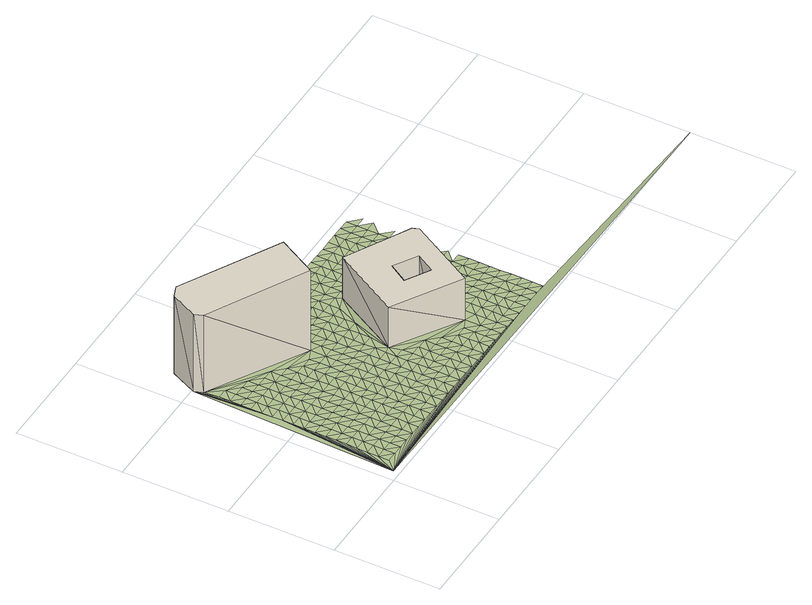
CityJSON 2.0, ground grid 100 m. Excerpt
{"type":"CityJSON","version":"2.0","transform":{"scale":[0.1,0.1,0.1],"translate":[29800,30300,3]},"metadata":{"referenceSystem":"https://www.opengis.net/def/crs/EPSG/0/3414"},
"CityObjects":{
"building1":{"type":"Building","attributes":{"height":84.47,"height_source":"onemap","building_archetype":"mixed_development","building_levels":"5","addr_housenumber":"3","addr_street":"Coleman Street","addr_postcode":"179804","gross_floor_area":51487,"built_year":"1990","onemap_storeys":28,"onemap_name":"PENINSULA.EXCELSIOR HOTEL"},"geometry":[{"type":"Solid","lod":"1","boundaries":[[[[0,1,2,3,4,5,6]],[[7,8,9,10,11,12,13]],[[6,5,8]],[[6,8,7]],[[5,4,9]],[[5,9,8]],[[4,3,10]],[[4,10,9]],[[3,2,11]],[[3,11,10]],[[2,1,12]],[[2,12,11]],[[1,0,13]],[[1,13,12]],[[0,6,7]],[[0,7,13]]]]}]},
"building2":{"type":"Building","attributes":{"height":84.43,"height_source":"onemap","building_archetype":"mixed_development","building_levels":"22","addr_housenumber":"3","addr_street":"Coleman Street","addr_postcode":"179804","gross_floor_area":51487,"built_year":"1990","onemap_storeys":28,"onemap_name":"PENINSULA SHOPPING COMPLEX"},"geometry":[{"type":"Solid","lod":"1","boundaries":[[[[14,15,16,17]],[[18,19,20,21]],[[17,16,19]],[[17,19,18]],[[16,15,20]],[[16,20,19]],[[15,14,21]],[[15,21,20]],[[14,17,18]],[[14,18,21]]]]}]},
"building3":{"type":"Building","attributes":{"height":43.7,"height_source":"onemap","building_archetype":"mixed_development","building_levels":"0","addr_housenumber":"None","addr_street":"None","addr_postcode":"None","gross_floor_area":41158,"built_year":"2008","onemap_storeys":15,"onemap_name":"THE ADELPHI"},"geometry":[{"type":"Solid","lod":"1","boundaries":[[[[22,23,24,25,26,27,28],[29,30,31,32]],[[33,34,35,36,37,38,39],[40,41,42,43]],[[28,27,34]],[[28,34,33]],[[27,26,35]],[[27,35,34]],[[26,25,36]],[[26,36,35]],[[25,24,37]],[[25,37,36]],[[24,23,38]],[[24,38,37]],[[23,22,39]],[[23,39,38]],[[22,28,33]],[[22,33,39]],[[32,31,41]],[[32,41,40]],[[31,30,42]],[[31,42,41]],[[30,29,43]],[[30,43,42]],[[29,32,40]],[[29,40,43]]]]}]},
"terrain1":{"type":"TINRelief","geometry":[{"type":"CompositeSurface","lod":"1","boundaries":[[[44,45,46]],[[44,46,47]],[[45,44,48]],[[47,49,44]],[[44,49,50]],[[48,46,45]],[[50,51,44]],[[44,52,48]],[[51,53,44]],[[47,46,54]],[[53,55,44]],[[46,48,56]],[[55,57,44]],[[46,56,54]],[[58,49,47]],[[59,52,44]],[[44,57,60]],[[47,54,58]],[[61,50,49]],[[52,56,48]],[[62,44,60]],[[50,61,51]],[[49,58,61]],[[63,54,56]],[[64,56,52]],[[44,65,59]],[[66,53,51]],[[54,63,58]],[[51,61,66]],[[56,64,63]],[[62,5,44]],[[67,55,53]],[[53,66,67]],[[61,58,68]],[[52,59,64]],[[63,69,58]],[[70,57,55]],[[71,65,44]],[[68,66,61]],[[55,67,70]],[[58,69,68]],[[72,63,64]],[[59,72,64]],[[60,57,73]],[[57,70,74]],[[67,66,75]],[[76,69,63]],[[77,66,68]],[[57,74,73]],[[63,72,76]],[[78,62,60]],[[67,75,70]],[[71,44,79]],[[75,66,77]],[[80,68,69]],[[59,65,72]],[[60,73,78]],[[69,76,81]],[[82,83,62]],[[84,74,70]],[[68,80,77]],[[84,70,75]],[[69,81,80]],[[72,85,76]],[[62,83,5]],[[62,78,82]],[[86,87,83]],[[85,72,65]],[[88,79,44]],[[74,89,73]],[[77,90,75]],[[83,87,5]],[[91,74,84]],[[81,76,92]],[[83,82,86]],[[80,90,77]],[[93,87,94]],[[73,89,78]],[[93,5,87]],[[74,91,89]],[[92,76,85]],[[95,84,75]],[[93,94,96]],[[93,96,5]],[[87,86,94]],[[90,95,75]],[[80,81,97]],[[98,81,92]],[[82,78,99]],[[91,84,100]],[[101,85,65]],[[96,102,5]],[[89,103,78]],[[44,104,88]],[[105,102,96]],[[97,90,80]],[[95,100,84]],[[81,98,97]],[[82,99,86]],[[106,5,102]],[[96,94,105]],[[78,103,99]],[[65,71,101]],[[107,92,85]],[[89,91,108]],[[109,95,90]],[[106,6,5]],[[100,110,91]],[[111,106,102]],[[92,107,98]],[[105,112,102]],[[90,97,109]],[[85,101,107]],[[86,113,94]],[[99,114,86]],[[91,110,108]],[[6,106,111]],[[115,103,89]],[[116,100,95]],[[117,104,44]],[[102,112,111]],[[113,105,94]],[[86,114,113]],[[116,95,109]],[[97,98,118]],[[71,79,101]],[[89,108,115]],[[107,119,98]],[[120,99,103]],[[121,110,100]],[[122,112,105]],[[97,118,109]],[[100,116,121]],[[98,119,118]],[[105,113,122]],[[103,115,120]],[[123,114,99]],[[107,101,124]],[[79,125,101]],[[117,44,126]],[[112,127,111]],[[128,108,110]],[[110,121,129]],[[116,109,130]],[[124,119,107]],[[112,122,127]],[[99,120,123]],[[118,131,109]],[[101,125,124]],[[111,132,6]],[[133,113,114]],[[108,128,115]],[[110,129,128]],[[116,130,121]],[[130,109,131]],[[113,133,122]],[[114,123,133]],[[115,134,120]],[[135,118,119]],[[136,119,124]],[[129,121,137]],[[138,125,79]],[[128,134,115]],[[139,126,44]],[[111,127,132]],[[122,140,127]],[[137,121,130]],[[119,136,135]],[[120,141,123]],[[142,131,118]],[[133,140,122]],[[79,88,138]],[[129,143,128]],[[144,124,125]],[[134,141,120]],[[143,129,137]],[[118,135,142]],[[145,130,131]],[[124,144,136]],[[140,132,127]],[[125,138,144]],[[123,146,133]],[[147,134,128]],[[141,148,123]],[[139,44,149]],[[150,6,132]],[[128,143,147]],[[145,131,142]],[[146,140,133]],[[151,137,130]],[[136,152,135]],[[123,148,146]],[[153,141,134]],[[88,104,138]],[[136,144,152]],[[153,134,147]],[[130,145,151]],[[154,132,140]],[[143,137,155]],[[142,135,156]],[[157,148,141]],[[138,158,144]],[[154,140,146]],[[152,156,135]],[[143,155,147]],[[141,153,157]],[[151,155,137]],[[158,138,104]],[[159,149,44]],[[145,142,160]],[[148,161,146]],[[152,144,162]],[[156,160,142]],[[161,148,157]],[[162,144,158]],[[153,147,163]],[[151,145,164]],[[155,165,147]],[[154,150,132]],[[160,164,145]],[[150,154,146]],[[153,163,157]],[[156,152,166]],[[161,167,146]],[[163,147,165]],[[168,152,162]],[[169,158,104]],[[159,44,170]],[[171,155,151]],[[150,146,167]],[[164,172,151]],[[152,168,166]],[[173,160,156]],[[104,117,169]],[[161,157,174]],[[175,162,158]],[[163,176,157]],[[151,172,171]],[[177,165,155]],[[156,166,173]],[[0,6,150]],[[174,167,161]],[[178,164,160]],[[162,175,168]],[[174,157,176]],[[158,169,175]],[[155,171,177]],[[179,163,165]],[[180,170,44]],[[160,173,178]],[[150,167,181]],[[182,172,164]],[[168,183,166]],[[117,126,169]],[[181,167,174]],[[179,165,177]],[[175,184,168]],[[185,176,163]],[[164,178,182]],[[171,172,186]],[[166,183,173]],[[168,184,183]],[[163,179,185]],[[187,174,176]],[[171,186,177]],[[175,169,188]],[[172,182,186]],[[126,189,169]],[[44,190,180]],[[174,187,181]],[[178,173,191]],[[188,184,175]],[[187,176,185]],[[183,192,173]],[[169,189,188]],[[177,193,179]],[[178,191,182]],[[186,193,177]],[[173,192,191]],[[179,194,185]],[[183,184,195]],[[196,184,188]],[[197,189,126]],[[193,194,179]],[[198,190,44]],[[181,0,150]],[[199,186,182]],[[191,200,182]],[[184,196,195]],[[181,187,201]],[[185,202,187]],[[203,192,183]],[[126,139,197]],[[186,199,193]],[[204,188,189]],[[194,202,185]],[[182,200,199]],[[183,195,203]],[[205,191,192]],[[188,204,196]],[[189,197,204]],[[206,194,193]],[[202,201,187]],[[198,44,207]],[[193,199,206]],[[192,203,205]],[[208,200,191]],[[181,201,0]],[[195,196,209]],[[139,149,197]],[[204,210,196]],[[202,194,211]],[[206,212,194]],[[191,205,208]],[[199,200,213]],[[195,209,203]],[[196,210,209]],[[202,211,201]],[[197,214,204]],[[194,212,211]],[[213,206,199]],[[213,200,208]],[[214,197,149]],[[215,207,44]],[[203,216,205]],[[210,204,217]],[[209,216,203]],[[218,212,206]],[[217,204,214]],[[0,201,211]],[[205,219,208]],[[206,213,218]],[[216,219,205]],[[212,220,211]],[[209,210,221]],[[222,210,217]],[[223,214,149]],[[212,218,220]],[[215,44,224]],[[213,208,225]],[[219,226,208]],[[210,222,221]],[[227,216,209]],[[149,159,223]],[[213,225,218]],[[228,217,214]],[[220,229,211]],[[208,226,225]],[[211,230,0]],[[209,221,227]],[[219,216,231]],[[217,228,222]],[[229,230,211]],[[214,223,228]],[[218,232,220]],[[224,44,233]],[[225,232,218]],[[216,227,231]],[[234,226,219]],[[230,235,0]],[[229,220,236]],[[237,221,222]],[[159,170,223]],[[228,238,222]],[[232,236,220]],[[219,231,234]],[[239,225,226]],[[221,237,227]],[[222,238,237]],[[229,240,230]],[[225,239,232]],[[228,223,241]],[[236,240,229]],[[239,226,234]],[[170,242,223]],[[243,233,44]],[[227,244,231]],[[235,230,245]],[[241,238,228]],[[235,246,0]],[[227,237,244]],[[223,242,241]],[[247,236,232]],[[240,245,230]],[[231,23,234]],[[248,2,249]],[[232,239,247]],[[250,231,244]],[[234,23,239]],[[238,251,237]],[[23,231,250]],[[235,245,252]],[[253,238,241]],[[254,240,236]],[[255,242,170]],[[247,256,236]],[[243,44,257]],[[235,252,258]],[[238,253,251]],[[0,246,1]],[[259,244,237]],[[236,256,254]],[[170,180,255]],[[260,245,240]],[[261,241,242]],[[246,235,258]],[[262,247,239]],[[244,259,250]],[[239,23,262]],[[259,237,251]],[[241,261,253]],[[240,254,260]],[[242,255,261]],[[263,249,2]],[[252,245,264]],[[265,256,247]],[[266,257,44]],[[258,252,264]],[[253,267,251]],[[250,268,23]],[[264,245,260]],[[180,190,255]],[[247,262,265]],[[261,267,253]],[[254,256,269]],[[268,250,259]],[[258,270,246]],[[263,2,271]],[[254,269,260]],[[259,251,268]],[[255,272,261]],[[264,270,258]],[[256,265,269]],[[273,251,267]],[[271,2,1]],[[272,255,190]],[[262,23,274]],[[275,263,271]],[[268,251,273]],[[261,276,267]],[[270,277,246]],[[1,246,278]],[[264,260,279]],[[269,280,260]],[[276,261,272]],[[277,278,246]],[[279,270,264]],[[262,274,265]],[[267,281,273]],[[279,260,280]],[[282,271,1]],[[281,267,276]],[[271,282,275]],[[274,269,265]],[[283,272,190]],[[278,282,1]],[[284,277,270]],[[273,285,268]],[[270,279,284]],[[285,273,281]],[[190,198,283]],[[286,280,269]],[[276,272,287]],[[288,278,277]],[[289,275,282]],[[24,23,268]],[[288,277,284]],[[269,274,286]],[[272,283,287]],[[279,280,290]],[[291,281,276]],[[292,282,278]],[[279,290,284]],[[281,291,285]],[[278,288,292]],[[290,280,286]],[[276,287,291]],[[198,207,283]],[[23,22,274]],[[282,293,289]],[[282,292,293]],[[288,284,294]],[[290,295,284]],[[296,287,283]],[[207,297,283]],[[285,24,268]],[[288,294,292]],[[274,298,286]],[[294,284,295]],[[291,299,285]],[[287,296,291]],[[283,297,296]],[[298,290,286]],[[293,292,300]],[[300,292,294]],[[301,289,293]],[[302,295,290]],[[207,215,297]],[[296,299,291]],[[290,298,302]],[[24,285,299]],[[303,294,295]],[[304,296,297]],[[274,22,298]],[[215,304,297]],[[293,300,301]],[[294,303,300]],[[303,295,302]],[[305,299,296]],[[296,304,305]],[[300,303,306]],[[298,307,302]],[[304,215,224]],[[306,301,300]],[[24,299,305]],[[302,307,303]],[[308,29,32]],[[305,304,309]],[[308,32,31]],[[298,22,307]],[[304,224,309]],[[310,306,303]],[[303,307,310]],[[24,305,311]],[[309,312,305]],[[313,301,306]],[[306,310,314]],[[312,311,305]],[[233,309,224]],[[306,314,313]],[[307,22,315]],[[315,310,307]],[[316,24,311]],[[315,22,28]],[[313,317,301]],[[308,30,29]],[[318,312,309]],[[319,309,233]],[[30,308,31]],[[310,320,314]],[[315,321,310]],[[309,319,318]],[[322,311,312]],[[320,313,314]],[[310,321,320]],[[323,24,316]],[[324,315,28]],[[312,318,322]],[[325,316,311]],[[233,243,319]],[[326,317,313]],[[315,324,321]],[[326,313,320]],[[311,322,325]],[[318,319,327]],[[243,328,319]],[[28,329,324]],[[330,320,321]],[[331,317,326]],[[316,325,332]],[[318,327,322]],[[324,330,321]],[[319,328,327]],[[316,332,323]],[[333,326,320]],[[330,334,320]],[[322,335,325]],[[257,328,243]],[[327,336,322]],[[326,333,331]],[[333,320,334]],[[332,325,335]],[[329,28,27]],[[322,336,335]],[[323,25,24]],[[337,330,324]],[[338,324,329]],[[339,327,328]],[[340,328,257]],[[323,332,341]],[[333,342,331]],[[337,324,338]],[[343,334,330]],[[335,341,332]],[[328,340,339]],[[344,336,327]],[[330,337,343]],[[333,334,345]],[[341,346,323]],[[327,339,344]],[[347,338,329]],[[336,348,335]],[[257,266,340]],[[345,342,333]],[[343,345,334]],[[346,349,323]],[[338,347,337]],[[341,335,348]],[[329,350,347]],[[336,344,348]],[[340,351,339]],[[352,350,329]],[[353,266,44]],[[351,340,266]],[[337,354,343]],[[341,355,346]],[[356,342,345]],[[352,329,27]],[[344,339,357]],[[347,354,337]],[[348,355,341]],[[25,323,349]],[[351,357,339]],[[349,346,358]],[[359,345,343]],[[344,360,348]],[[354,361,343]],[[355,358,346]],[[350,362,347]],[[363,351,266]],[[364,350,352]],[[357,360,344]],[[345,359,356]],[[359,343,361]],[[365,355,348]],[[350,364,362]],[[358,366,349]],[[367,354,347]],[[368,357,351]],[[360,365,348]],[[352,27,369]],[[349,366,370]],[[351,363,368]],[[358,355,371]],[[359,372,356]],[[347,362,367]],[[370,25,349]],[[27,26,369]],[[373,361,354]],[[364,352,374]],[[365,371,355]],[[360,357,375]],[[369,374,352]],[[357,368,376]],[[377,366,358]],[[354,367,373]],[[359,361,378]],[[362,364,379]],[[365,360,375]],[[371,377,358]],[[357,376,375]],[[363,380,368]],[[364,374,379]],[[370,381,25]],[[359,378,372]],[[370,366,382]],[[378,361,373]],[[26,25,383]],[[365,384,371]],[[385,369,26]],[[377,382,366]],[[381,383,25]],[[367,362,386]],[[385,374,369]],[[387,376,368]],[[388,362,379]],[[375,384,365]],[[389,381,370]],[[387,368,380]],[[383,385,26]],[[367,386,373]],[[377,371,390]],[[391,372,378]],[[362,388,386]],[[382,389,370]],[[376,392,375]],[[384,390,371]],[[379,374,393]],[[383,381,394]],[[385,395,374]],[[392,376,387]],[[389,394,381]],[[378,373,396]],[[379,393,388]],[[382,377,397]],[[398,384,375]],[[386,399,373]],[[395,393,374]],[[390,400,377]],[[401,385,383]],[[392,398,375]],[[391,378,396]],[[382,397,389]],[[396,373,399]],[[394,401,383]],[[377,400,397]],[[390,384,402]],[[403,386,388]],[[404,395,385]],[[393,405,388]],[[398,402,384]],[[406,394,389]],[[401,404,385]],[[407,400,390]],[[396,408,391]],[[388,405,403]],[[389,397,406]],[[409,399,386]],[[402,407,390]],[[410,393,395]],[[411,401,394]],[[404,412,395]],[[400,413,397]],[[386,403,409]],[[394,406,411]],[[414,396,399]],[[410,395,412]],[[400,407,413]],[[415,405,393]],[[404,401,416]],[[417,406,397]],[[414,399,409]],[[416,401,411]],[[418,408,396]],[[405,415,403]],[[393,410,415]],[[417,397,413]],[[419,412,404]],[[396,414,418]],[[416,419,404]],[[409,403,420]],[[411,406,421]],[[422,406,417]],[[420,403,415]],[[410,412,423]],[[421,416,411]],[[419,424,412]],[[409,425,414]],[[410,423,415]],[[420,425,409]],[[423,412,424]],[[419,416,426]],[[418,414,427]],[[428,420,415]],[[425,427,414]],[[429,424,419]],[[428,415,423]],[[430,425,420]],[[427,431,418]],[[420,428,430]],[[423,424,432]],[[433,427,425]],[[428,423,432]],[[425,430,433]],[[434,431,427]],[[435,430,428]],[[427,433,434]],[[431,434,436]],[[433,430,437]],[[433,437,434]],[[438,436,434]]]}]}
},
"vertices":[
[1003,1346,96],[1206,1715,90],[1168,1735,91],[283,2214,118],[176,2170,122],[53,1919,126],[83,1843,125],[83,1843,970],[53,1919,970],[176,2170,970],[283,2214,970],[1168,1735,970],[1206,1715,970],[1003,1346,970],
[973,1808,97],[790,1471,103],[976,1372,97],[1159,1708,91],[1159,1708,947],[976,1372,947],[790,1471,947],[973,1808,947],
[1726,1448,73],[1362,811,84],[1990,440,65],[2350,1070,54],[2326,1128,55],[2218,1186,58],[1760,1431,72],[1829,1040,71],[2052,908,64],[1946,732,67],[1723,864,74],[1760,1431,521],[2218,1186,521],[2326,1128,521],[2350,1070,521],[1990,440,521],[1362,811,521],[1726,1448,521],[1723,864,521],[1946,732,521],[2052,908,521],[1829,1040,521],
[0,0,114],[100,100,113],[100,200,115],[100,300,116],[200,100,111],[100,400,118],[100,500,120],[100,600,121],[300,100,108],[100,700,121],[200,300,114],[100,800,122],[200,200,112],[100,900,122],[200,400,115],[400,100,106],[100,1000,122],[200,500,117],[100,1100,122],[300,300,111],[300,200,110],[500,100,103],[200,600,118],[200,700,118],[300,500,114],[300,400,113],[200,800,119],[600,100,100],[400,200,107],[200,1000,119],[200,900,119],[300,700,115],[400,300,109],[300,600,115],[200,1100,118],[700,100,98],[400,500,111],[400,400,110],[200,1200,118],[100,1200,122],[300,800,115],[500,200,104],[200,1300,118],[100,1300,122],[800,100,95],[300,1000,115],[400,600,112],[300,900,115],[500,300,106],[100,1400,122],[200,1400,118],[400,700,112],[100,1500,121],[500,500,108],[500,400,107],[300,1200,115],[400,800,112],[600,200,102],[100,1600,122],[300,1100,115],[900,100,93],[200,1500,118],[100,1700,124],[600,300,104],[400,1000,112],[500,600,108],[400,900,112],[200,1700,121],[200,1600,121],[300,1400,115],[300,1300,115],[400,1100,112],[500,700,109],[1000,100,90],[600,500,105],[600,400,104],[400,1200,112],[500,800,109],[300,1500,117],[400,1300,111],[700,300,101],[700,200,100],[1100,100,87],[300,1600,118],[500,1000,108],[500,900,108],[600,700,105],[600,600,105],[400,1600,115],[400,1400,112],[500,1100,108],[700,500,102],[700,400,101],[600,800,105],[800,200,97],[1200,100,85],[400,1500,115],[500,1200,108],[700,600,102],[600,900,105],[800,300,98],[700,700,102],[500,1400,112],[600,1000,105],[500,1300,108],[1300,100,81],[600,1500,109],[700,800,102],[800,400,98],[600,1100,105],[500,1500,112],[700,900,102],[800,500,99],[600,1200,105],[900,200,94],[1400,100,78],[800,600,99],[600,1300,107],[900,300,95],[700,1100,101],[800,700,98],[700,1000,102],[900,500,95],[600,1400,109],[900,400,95],[1000,200,91],[1500,100,75],[800,900,98],[800,800,98],[900,600,95],[700,1300,106],[1000,300,92],[700,1200,103],[800,1000,98],[900,700,95],[800,1100,98],[1600,100,72],[700,1400,106],[900,800,95],[1000,500,92],[1000,400,92],[800,1200,102],[900,900,95],[800,1300,103],[1100,300,88],[1100,200,88],[1700,100,68],[1000,700,92],[1000,600,92],[900,1000,95],[900,1100,98],[1100,500,88],[1100,400,89],[1200,200,85],[1800,100,65],[1000,900,91],[1000,800,92],[900,1300,100],[900,1200,100],[1100,600,88],[1200,300,85],[1100,700,88],[1000,1000,93],[1900,100,62],[1100,800,88],[1200,500,85],[1200,400,85],[1000,1200,97],[1000,1100,97],[1100,900,89],[1300,200,82],[2000,100,58],[1200,600,85],[1300,300,82],[1100,1000,92],[1200,700,85],[1100,1100,93],[1300,500,82],[1300,400,82],[1400,200,79],[2100,100,55],[1200,900,88],[1200,800,85],[1300,600,82],[1400,300,78],[1100,1200,93],[1100,1300,93],[1300,700,81],[1200,1000,90],[2200,100,51],[1300,800,83],[1100,1400,93],[1200,1100,90],[1400,500,78],[1400,400,78],[1300,900,87],[1200,1200,90],[1500,300,75],[1500,200,75],[2300,100,50],[1400,600,78],[1200,1300,90],[1200,1600,90],[1300,1000,87],[800,2000,102],[1000,1900,96],[1400,700,79],[1500,500,75],[1200,1400,90],[1500,400,75],[1300,1200,87],[1600,200,72],[1300,1100,87],[2400,100,50],[1200,1500,90],[1500,600,75],[1300,1300,87],[1600,300,72],[1400,1000,84],[1100,1900,93],[1300,1400,87],[1400,1100,84],[2500,100,49],[1600,400,72],[1600,600,74],[1400,1200,84],[1300,1500,87],[1200,1800,90],[1700,200,68],[1600,500,71],[1500,1200,81],[1200,1900,90],[1700,300,68],[1300,1600,87],[1300,1700,87],[1400,1400,84],[1400,1300,84],[1700,400,68],[1300,1800,87],[1800,200,65],[1400,1500,84],[1700,500,69],[1500,1300,81],[1800,300,65],[1400,1600,84],[1282,1945,87],[1500,1400,81],[1800,400,65],[1400,1700,83],[1400,1800,83],[1500,1600,80],[1500,1500,80],[1900,300,61],[1900,200,62],[1600,1400,77],[1900,400,64],[1500,1700,80],[1566,1783,78],[1600,1500,77],[1600,1600,77],[2000,200,58],[2000,300,60],[1600,1700,77],[1700,1500,74],[1900,900,68],[2100,200,55],[1700,1600,74],[2100,400,62],[2100,300,59],[1700,1800,74],[1700,1700,74],[1800,1500,71],[2100,500,62],[1700,1900,74],[2200,300,59],[2200,200,55],[1800,1700,71],[1800,1600,71],[2200,400,59],[2200,700,59],[1900,1500,68],[2200,500,59],[1800,1800,71],[2300,300,56],[2300,200,54],[2000,1400,65],[1900,1600,68],[1800,1900,71],[2200,600,59],[1900,1800,68],[1900,1700,68],[2300,500,56],[2300,400,56],[2000,1600,65],[2000,1500,65],[2400,300,53],[2400,200,53],[2300,600,56],[1900,1900,68],[2000,1700,65],[2400,400,53],[2000,1800,64],[2300,700,56],[2100,1500,62],[2400,500,53],[2300,800,56],[2100,1400,62],[2500,200,50],[2200,1300,59],[5000,0,9],[2100,1600,62],[2400,600,53],[2000,1900,64],[2500,300,50],[2400,700,53],[2100,1800,61],[2500,400,50],[2100,1700,61],[2200,1500,58],[2600,100,47],[2200,1400,59],[2500,500,50],[2400,800,53],[2200,1600,58],[2600,200,47],[2300,1200,56],[2400,900,53],[2500,600,50],[2100,1900,61],[2200,1700,58],[2300,1300,55],[2600,400,47],[2600,300,47],[2500,700,50],[2200,1800,58],[2300,1400,55],[2700,100,44],[2400,1000,53],[2500,800,50],[2400,1100,52],[2600,500,47],[2400,1200,52],[2300,1600,55],[2700,200,44],[2300,1500,55],[2500,900,49],[2600,600,47],[2200,1900,58],[2700,300,44],[2400,1400,52],[2500,1000,49],[2400,1300,52],[2300,1800,55],[2600,800,46],[2700,400,44],[2300,1700,55],[2600,700,46],[2500,1100,49],[2700,500,44],[2400,1600,52],[2500,1200,49],[2400,1500,52],[2600,900,46],[2700,600,43],[2300,1900,55],[2400,1700,52],[2500,1400,49],[2600,1000,46],[2500,1300,49],[2700,700,43],[2400,1800,53],[2500,1500,49],[2600,1100,46],[2700,800,43],[2400,1900,55],[2600,1200,46],[2500,1600,49],[2700,1000,43],[2700,900,43],[2600,1400,46],[2600,1300,46],[2500,1700,50],[2700,1100,43],[2500,1800,53],[2600,1500,46],[2700,1200,43],[2600,1600,48],[2500,1900,55],[2700,1400,43],[2600,1700,50],[2600,1800,53],[2700,1500,45],[2600,1900,55],[2700,1700,51],[2700,1800,53]
]}
